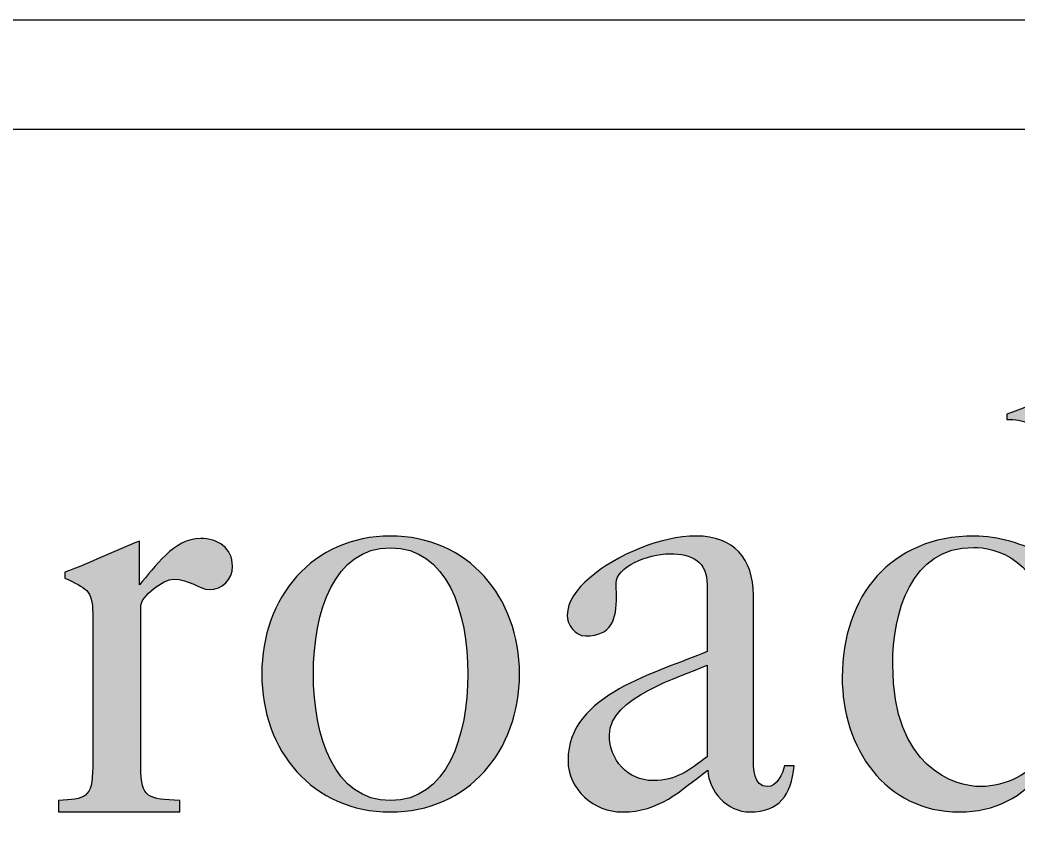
# Model space of a CAD drawing. Extents: x 0 to 420, y 0 to 297.
# Drawn here: x 395.86 to 404.66, y 100.54 to 107.65 of the extents above; entities that cross this region are included whole.
import ezdxf
from ezdxf.enums import TextEntityAlignment as Align

# ---------------------------------------------------------------- set-up
doc = ezdxf.new("R2010")
doc.units = 0
doc.layers.get('0').update_dxf_attribs({"linetype": 'CONTINUOUS'})
for name, color, linetype in [('TBLK18', 4, 'CONTINUOUS'), ('TBLK25', 1, 'CONTINUOUS'), ('TBLK35', 3, 'CONTINUOUS'), ('TBLK50', 7, 'CONTINUOUS')]:
    doc.layers.add(name, color=color, linetype=linetype)
doc.styles.add('ISO', font='iso3098b.shx')

# ---------------------------------------------------------------- blocks, each defined once
blk = doc.blocks.new('MR logo')
at = {"layer": 'TBLK18'}
h = blk.add_hatch(color=256, dxfattribs=at)
edge = h.paths.add_edge_path(flags=16)
edge.add_spline(control_points=[(45.623, -9.558), (45.623, -8.212), (44.68, -8.03), (44.347, -8.03), (44.347, -8.03), (43.227, -8.03), (42.919, -9.193), (42.919, -10.099), (42.919, -10.099), (42.919, -11.917), (44.013, -12.25), (44.472, -12.25), (44.472, -12.25), (44.925, -12.25), (45.321, -12.017), (45.623, -11.697), (45.623, -11.697), (45.623, -11.697), (45.623, -9.558), (45.623, -9.558)], knot_values=[0, 0, 0, 0, 0.2, 0.2, 0.2, 0.2, 0.4, 0.4, 0.4, 0.4, 0.6, 0.6, 0.6, 0.6, 0.8, 0.8, 0.8, 0.8, 1, 1, 1, 1], degree=3, periodic=0)
edge = h.paths.add_edge_path()
edge.add_spline(control_points=[(45.601, -6.471), (45.601, -6.226), (45.607, -5.975), (45.33, -5.849), (45.33, -5.849), (45.192, -5.786), (45.085, -5.773), (44.934, -5.773), (44.934, -5.773), (44.934, -5.773), (44.934, -5.679), (44.934, -5.679), (44.934, -5.679), (45.45, -5.497), (45.928, -5.258), (46.443, -5.088), (46.443, -5.088), (46.443, -5.088), (46.443, -12.044), (46.443, -12.044), (46.443, -12.044), (46.443, -12.044), (47.003, -12.213), (47.003, -12.213), (47.003, -12.213), (47.003, -12.213), (47.003, -12.289), (47.003, -12.289), (47.003, -12.289), (47.003, -12.289), (45.601, -12.698), (45.601, -12.698), (45.601, -12.698), (45.601, -12.698), (45.601, -11.962), (45.601, -11.962), (45.601, -11.962), (45.601, -11.962), (45.576, -11.962), (45.576, -11.962), (45.576, -11.962), (45.211, -12.44), (44.72, -12.698), (44.098, -12.698), (44.098, -12.698), (42.771, -12.698), (42.028, -11.553), (42.028, -10.32), (42.028, -10.32), (42.028, -8.893), (42.884, -7.83), (44.355, -7.83), (44.355, -7.83), (44.783, -7.83), (45.198, -7.968), (45.601, -8.163), (45.601, -8.163), (45.601, -8.163), (45.601, -6.471), (45.601, -6.471)], knot_values=[0, 0, 0, 0, 0.066667, 0.066667, 0.066667, 0.066667, 0.133333, 0.133333, 0.133333, 0.133333, 0.2, 0.2, 0.2, 0.2, 0.266667, 0.266667, 0.266667, 0.266667, 0.333333, 0.333333, 0.333333, 0.333333, 0.4, 0.4, 0.4, 0.4, 0.466667, 0.466667, 0.466667, 0.466667, 0.533333, 0.533333, 0.533333, 0.533333, 0.6, 0.6, 0.6, 0.6, 0.666667, 0.666667, 0.666667, 0.666667, 0.733333, 0.733333, 0.733333, 0.733333, 0.8, 0.8, 0.8, 0.8, 0.866667, 0.866667, 0.866667, 0.866667, 0.933333, 0.933333, 0.933333, 0.933333, 1, 1, 1, 1], degree=3, periodic=0)
h = blk.add_hatch(color=256, dxfattribs=at)
edge = h.paths.add_edge_path()
edge.add_spline(control_points=[(28.205, -12.698), (28.205, -12.698), (28.205, -12.497), (28.205, -12.497), (28.205, -12.497), (28.67, -12.465), (28.808, -12.465), (28.808, -11.905), (28.808, -11.905), (28.808, -11.905), (28.808, -9.195), (28.808, -9.195), (28.808, -9.195), (28.808, -8.773), (28.689, -8.754), (28.318, -8.572), (28.318, -8.572), (28.318, -8.572), (28.318, -8.465), (28.318, -8.465), (28.318, -8.465), (28.764, -8.314), (29.192, -8.088), (29.632, -7.918), (29.632, -7.918), (29.632, -7.918), (29.632, -8.692), (29.632, -8.692), (29.632, -8.692), (29.903, -8.377), (30.242, -7.874), (30.708, -7.874), (30.708, -7.874), (31.016, -7.874), (31.274, -8.037), (31.274, -8.364), (31.274, -8.364), (31.274, -8.603), (31.091, -8.773), (30.865, -8.773), (30.865, -8.773), (30.695, -8.773), (30.513, -8.591), (30.236, -8.591), (30.236, -8.591), (30.054, -8.591), (29.657, -8.893), (29.657, -9.063), (29.657, -9.063), (29.657, -9.063), (29.657, -11.905), (29.657, -11.905), (29.657, -11.905), (29.657, -12.465), (29.796, -12.465), (30.343, -12.497), (30.343, -12.497), (30.343, -12.497), (30.343, -12.698), (30.343, -12.698), (30.343, -12.698), (30.343, -12.698), (28.205, -12.698), (28.205, -12.698)], knot_values=[0, 0, 0, 0, 0.0625, 0.0625, 0.0625, 0.0625, 0.125, 0.125, 0.125, 0.125, 0.1875, 0.1875, 0.1875, 0.1875, 0.25, 0.25, 0.25, 0.25, 0.3125, 0.3125, 0.3125, 0.3125, 0.375, 0.375, 0.375, 0.375, 0.4375, 0.4375, 0.4375, 0.4375, 0.5, 0.5, 0.5, 0.5, 0.5625, 0.5625, 0.5625, 0.5625, 0.625, 0.625, 0.625, 0.625, 0.6875, 0.6875, 0.6875, 0.6875, 0.75, 0.75, 0.75, 0.75, 0.8125, 0.8125, 0.8125, 0.8125, 0.875, 0.875, 0.875, 0.875, 0.9375, 0.9375, 0.9375, 0.9375, 1, 1, 1, 1], degree=3, periodic=0)
h = blk.add_hatch(color=256, dxfattribs=at)
edge = h.paths.add_edge_path(flags=16)
edge.add_spline(control_points=[(34.06, -8.037), (33.066, -8.037), (32.701, -9.169), (32.701, -10.264), (32.701, -10.264), (32.701, -11.358), (33.066, -12.497), (34.06, -12.497), (34.06, -12.497), (35.06, -12.497), (35.425, -11.358), (35.425, -10.264), (35.425, -10.264), (35.425, -9.169), (35.06, -8.037), (34.06, -8.037)], knot_values=[0, 0, 0, 0, 0.25, 0.25, 0.25, 0.25, 0.5, 0.5, 0.5, 0.5, 0.75, 0.75, 0.75, 0.75, 1, 1, 1, 1], degree=3, periodic=0)
edge = h.paths.add_edge_path()
edge.add_spline(control_points=[(34.06, -12.698), (32.689, -12.698), (31.79, -11.616), (31.79, -10.264), (31.79, -10.264), (31.79, -8.912), (32.689, -7.83), (34.06, -7.83), (34.06, -7.83), (35.431, -7.83), (36.337, -8.912), (36.337, -10.264), (36.337, -10.264), (36.337, -11.616), (35.431, -12.698), (34.06, -12.698)], knot_values=[0, 0, 0, 0, 0.25, 0.25, 0.25, 0.25, 0.5, 0.5, 0.5, 0.5, 0.75, 0.75, 0.75, 0.75, 1, 1, 1, 1], degree=3, periodic=0)
h = blk.add_hatch(color=256, dxfattribs=at)
edge = h.paths.add_edge_path(flags=16)
edge.add_spline(control_points=[(39.645, -10.107), (39.167, -10.32), (37.922, -10.673), (37.922, -11.339), (37.922, -11.339), (37.922, -11.779), (38.242, -12.144), (38.695, -12.144), (38.695, -12.144), (39.098, -12.144), (39.337, -11.962), (39.645, -11.723), (39.645, -11.723), (39.645, -11.723), (39.645, -10.107), (39.645, -10.107)], knot_values=[0, 0, 0, 0, 0.25, 0.25, 0.25, 0.25, 0.5, 0.5, 0.5, 0.5, 0.75, 0.75, 0.75, 0.75, 1, 1, 1, 1], degree=3, periodic=0)
edge = h.paths.add_edge_path()
edge.add_spline(control_points=[(39.645, -8.698), (39.645, -8.27), (39.381, -8.144), (38.984, -8.144), (38.984, -8.144), (38.594, -8.144), (38.041, -8.377), (38.041, -8.66), (38.041, -8.66), (38.041, -8.723), (38.047, -8.786), (38.047, -8.893), (38.047, -8.893), (38.047, -9.302), (37.966, -9.591), (37.5, -9.591), (37.5, -9.591), (37.311, -9.591), (37.179, -9.396), (37.179, -9.226), (37.179, -9.226), (37.179, -8.987), (37.343, -8.767), (37.569, -8.572), (37.569, -8.572), (38.047, -8.163), (38.821, -7.83), (39.456, -7.83), (39.456, -7.83), (40.11, -7.83), (40.462, -8.226), (40.462, -8.874), (40.462, -8.874), (40.462, -8.874), (40.462, -11.742), (40.462, -11.742), (40.462, -11.742), (40.462, -11.924), (40.462, -12.251), (40.708, -12.251), (40.708, -12.251), (40.877, -12.251), (40.978, -12.025), (41.01, -11.886), (41.01, -11.886), (41.01, -11.886), (41.179, -11.886), (41.179, -11.886), (41.179, -11.886), (41.129, -12.402), (40.915, -12.698), (40.4, -12.698), (40.4, -12.698), (40.003, -12.698), (39.67, -12.333), (39.657, -11.962), (39.657, -11.962), (39.154, -12.333), (38.808, -12.698), (38.148, -12.698), (38.148, -12.698), (37.651, -12.698), (37.192, -12.302), (37.192, -11.786), (37.192, -11.786), (37.192, -10.61), (38.777, -10.245), (39.645, -9.868), (39.645, -9.868), (39.645, -9.868), (39.645, -8.698), (39.645, -8.698)], knot_values=[0, 0, 0, 0, 0.055556, 0.055556, 0.055556, 0.055556, 0.111111, 0.111111, 0.111111, 0.111111, 0.166667, 0.166667, 0.166667, 0.166667, 0.222222, 0.222222, 0.222222, 0.222222, 0.277778, 0.277778, 0.277778, 0.277778, 0.333333, 0.333333, 0.333333, 0.333333, 0.388889, 0.388889, 0.388889, 0.388889, 0.444444, 0.444444, 0.444444, 0.444444, 0.5, 0.5, 0.5, 0.5, 0.555556, 0.555556, 0.555556, 0.555556, 0.611111, 0.611111, 0.611111, 0.611111, 0.666667, 0.666667, 0.666667, 0.666667, 0.722222, 0.722222, 0.722222, 0.722222, 0.777778, 0.777778, 0.777778, 0.777778, 0.833333, 0.833333, 0.833333, 0.833333, 0.888889, 0.888889, 0.888889, 0.888889, 0.944444, 0.944444, 0.944444, 0.944444, 1, 1, 1, 1], degree=3, periodic=0)
for points, knots in [([(45.601, -6.471), (45.601, -6.226), (45.607, -5.975), (45.33, -5.849), (45.33, -5.849), (45.192, -5.786), (45.085, -5.773), (44.934, -5.773), (44.934, -5.773), (44.934, -5.773), (44.934, -5.679), (44.934, -5.679), (44.934, -5.679), (45.45, -5.497), (45.928, -5.258), (46.443, -5.088), (46.443, -5.088), (46.443, -5.088), (46.443, -12.044), (46.443, -12.044), (46.443, -12.044), (46.443, -12.044), (47.003, -12.213), (47.003, -12.213), (47.003, -12.213), (47.003, -12.213), (47.003, -12.289), (47.003, -12.289), (47.003, -12.289), (47.003, -12.289), (45.601, -12.698), (45.601, -12.698), (45.601, -12.698), (45.601, -12.698), (45.601, -11.962), (45.601, -11.962), (45.601, -11.962), (45.601, -11.962), (45.576, -11.962), (45.576, -11.962), (45.576, -11.962), (45.211, -12.44), (44.72, -12.698), (44.098, -12.698), (44.098, -12.698), (42.771, -12.698), (42.028, -11.553), (42.028, -10.32), (42.028, -10.32), (42.028, -8.893), (42.884, -7.83), (44.355, -7.83), (44.355, -7.83), (44.783, -7.83), (45.198, -7.968), (45.601, -8.163), (45.601, -8.163), (45.601, -8.163), (45.601, -6.471), (45.601, -6.471)], [0, 0, 0, 0, 0.066667, 0.066667, 0.066667, 0.066667, 0.133333, 0.133333, 0.133333, 0.133333, 0.2, 0.2, 0.2, 0.2, 0.266667, 0.266667, 0.266667, 0.266667, 0.333333, 0.333333, 0.333333, 0.333333, 0.4, 0.4, 0.4, 0.4, 0.466667, 0.466667, 0.466667, 0.466667, 0.533333, 0.533333, 0.533333, 0.533333, 0.6, 0.6, 0.6, 0.6, 0.666667, 0.666667, 0.666667, 0.666667, 0.733333, 0.733333, 0.733333, 0.733333, 0.8, 0.8, 0.8, 0.8, 0.866667, 0.866667, 0.866667, 0.866667, 0.933333, 0.933333, 0.933333, 0.933333, 1, 1, 1, 1]), ([(28.205, -12.698), (28.205, -12.698), (28.205, -12.497), (28.205, -12.497), (28.205, -12.497), (28.67, -12.465), (28.808, -12.465), (28.808, -11.905), (28.808, -11.905), (28.808, -11.905), (28.808, -9.195), (28.808, -9.195), (28.808, -9.195), (28.808, -8.773), (28.689, -8.754), (28.318, -8.572), (28.318, -8.572), (28.318, -8.572), (28.318, -8.465), (28.318, -8.465), (28.318, -8.465), (28.764, -8.314), (29.192, -8.088), (29.632, -7.918), (29.632, -7.918), (29.632, -7.918), (29.632, -8.692), (29.632, -8.692), (29.632, -8.692), (29.903, -8.377), (30.242, -7.874), (30.708, -7.874), (30.708, -7.874), (31.016, -7.874), (31.274, -8.037), (31.274, -8.364), (31.274, -8.364), (31.274, -8.603), (31.091, -8.773), (30.865, -8.773), (30.865, -8.773), (30.695, -8.773), (30.513, -8.591), (30.236, -8.591), (30.236, -8.591), (30.054, -8.591), (29.657, -8.893), (29.657, -9.063), (29.657, -9.063), (29.657, -9.063), (29.657, -11.905), (29.657, -11.905), (29.657, -11.905), (29.657, -12.465), (29.796, -12.465), (30.343, -12.497), (30.343, -12.497), (30.343, -12.497), (30.343, -12.698), (30.343, -12.698), (30.343, -12.698), (30.343, -12.698), (28.205, -12.698), (28.205, -12.698)], [0, 0, 0, 0, 0.0625, 0.0625, 0.0625, 0.0625, 0.125, 0.125, 0.125, 0.125, 0.1875, 0.1875, 0.1875, 0.1875, 0.25, 0.25, 0.25, 0.25, 0.3125, 0.3125, 0.3125, 0.3125, 0.375, 0.375, 0.375, 0.375, 0.4375, 0.4375, 0.4375, 0.4375, 0.5, 0.5, 0.5, 0.5, 0.5625, 0.5625, 0.5625, 0.5625, 0.625, 0.625, 0.625, 0.625, 0.6875, 0.6875, 0.6875, 0.6875, 0.75, 0.75, 0.75, 0.75, 0.8125, 0.8125, 0.8125, 0.8125, 0.875, 0.875, 0.875, 0.875, 0.9375, 0.9375, 0.9375, 0.9375, 1, 1, 1, 1]), ([(34.06, -12.698), (32.689, -12.698), (31.79, -11.616), (31.79, -10.264), (31.79, -10.264), (31.79, -8.912), (32.689, -7.83), (34.06, -7.83), (34.06, -7.83), (35.431, -7.83), (36.337, -8.912), (36.337, -10.264), (36.337, -10.264), (36.337, -11.616), (35.431, -12.698), (34.06, -12.698)], [0, 0, 0, 0, 0.25, 0.25, 0.25, 0.25, 0.5, 0.5, 0.5, 0.5, 0.75, 0.75, 0.75, 0.75, 1, 1, 1, 1]), ([(39.645, -8.698), (39.645, -8.27), (39.381, -8.144), (38.984, -8.144), (38.984, -8.144), (38.594, -8.144), (38.041, -8.377), (38.041, -8.66), (38.041, -8.66), (38.041, -8.723), (38.047, -8.786), (38.047, -8.893), (38.047, -8.893), (38.047, -9.302), (37.966, -9.591), (37.5, -9.591), (37.5, -9.591), (37.311, -9.591), (37.179, -9.396), (37.179, -9.226), (37.179, -9.226), (37.179, -8.987), (37.343, -8.767), (37.569, -8.572), (37.569, -8.572), (38.047, -8.163), (38.821, -7.83), (39.456, -7.83), (39.456, -7.83), (40.11, -7.83), (40.462, -8.226), (40.462, -8.874), (40.462, -8.874), (40.462, -8.874), (40.462, -11.742), (40.462, -11.742), (40.462, -11.742), (40.462, -11.924), (40.462, -12.251), (40.708, -12.251), (40.708, -12.251), (40.877, -12.251), (40.978, -12.025), (41.01, -11.886), (41.01, -11.886), (41.01, -11.886), (41.179, -11.886), (41.179, -11.886), (41.179, -11.886), (41.129, -12.402), (40.915, -12.698), (40.4, -12.698), (40.4, -12.698), (40.003, -12.698), (39.67, -12.333), (39.657, -11.962), (39.657, -11.962), (39.154, -12.333), (38.808, -12.698), (38.148, -12.698), (38.148, -12.698), (37.651, -12.698), (37.192, -12.302), (37.192, -11.786), (37.192, -11.786), (37.192, -10.61), (38.777, -10.245), (39.645, -9.868), (39.645, -9.868), (39.645, -9.868), (39.645, -8.698), (39.645, -8.698)], [0, 0, 0, 0, 0.055556, 0.055556, 0.055556, 0.055556, 0.111111, 0.111111, 0.111111, 0.111111, 0.166667, 0.166667, 0.166667, 0.166667, 0.222222, 0.222222, 0.222222, 0.222222, 0.277778, 0.277778, 0.277778, 0.277778, 0.333333, 0.333333, 0.333333, 0.333333, 0.388889, 0.388889, 0.388889, 0.388889, 0.444444, 0.444444, 0.444444, 0.444444, 0.5, 0.5, 0.5, 0.5, 0.555556, 0.555556, 0.555556, 0.555556, 0.611111, 0.611111, 0.611111, 0.611111, 0.666667, 0.666667, 0.666667, 0.666667, 0.722222, 0.722222, 0.722222, 0.722222, 0.777778, 0.777778, 0.777778, 0.777778, 0.833333, 0.833333, 0.833333, 0.833333, 0.888889, 0.888889, 0.888889, 0.888889, 0.944444, 0.944444, 0.944444, 0.944444, 1, 1, 1, 1]), ([(34.06, -8.037), (33.066, -8.037), (32.701, -9.169), (32.701, -10.264), (32.701, -10.264), (32.701, -11.358), (33.066, -12.497), (34.06, -12.497), (34.06, -12.497), (35.06, -12.497), (35.425, -11.358), (35.425, -10.264), (35.425, -10.264), (35.425, -9.169), (35.06, -8.037), (34.06, -8.037)], [0, 0, 0, 0, 0.25, 0.25, 0.25, 0.25, 0.5, 0.5, 0.5, 0.5, 0.75, 0.75, 0.75, 0.75, 1, 1, 1, 1]), ([(45.623, -9.558), (45.623, -8.212), (44.68, -8.03), (44.347, -8.03), (44.347, -8.03), (43.227, -8.03), (42.919, -9.193), (42.919, -10.099), (42.919, -10.099), (42.919, -11.917), (44.013, -12.25), (44.472, -12.25), (44.472, -12.25), (44.925, -12.25), (45.321, -12.017), (45.623, -11.697), (45.623, -11.697), (45.623, -11.697), (45.623, -9.558), (45.623, -9.558)], [0, 0, 0, 0, 0.2, 0.2, 0.2, 0.2, 0.4, 0.4, 0.4, 0.4, 0.6, 0.6, 0.6, 0.6, 0.8, 0.8, 0.8, 0.8, 1, 1, 1, 1]), ([(39.645, -10.107), (39.167, -10.32), (37.922, -10.673), (37.922, -11.339), (37.922, -11.339), (37.922, -11.779), (38.242, -12.144), (38.695, -12.144), (38.695, -12.144), (39.098, -12.144), (39.337, -11.962), (39.645, -11.723), (39.645, -11.723), (39.645, -11.723), (39.645, -10.107), (39.645, -10.107)], [0, 0, 0, 0, 0.25, 0.25, 0.25, 0.25, 0.5, 0.5, 0.5, 0.5, 0.75, 0.75, 0.75, 0.75, 1, 1, 1, 1])]:
    blk.add_open_spline(points, degree=3, knots=knots, dxfattribs=at)
blk = doc.blocks.new('a3_in_vtblk')
at = {"layer": 'TBLK35'}
blk.add_line((352.5, 107.6487), (410.5, 107.6487), dxfattribs=at)
at = {"layer": 'TBLK50'}
blk.add_lwpolyline([(409.5, 86.341), (409.5, 104.182, 0.414214), (407, 106.682), (356, 106.682, 0.414214), (353.5, 104.182), (353.5, 86.341, 0.414214), (356, 83.841), (407, 83.841, 0.414214)], format="xyb", close=True, dxfattribs=at)
at = {"xscale": 0.5, "yscale": 0.5}
blk.add_blockref('MR logo', (382.0948, 107.0118), dxfattribs=at)
at = {"layer": 'TBLK18', "style": 'ISO'}
for tag, p, height in [('GROUND_SURVEY_STD.', (381.8752, 126.1053), 1.8), ('SURVEY_CAPTURE_DATE', (381.9454, 122.6053), 1.8), ('MAPPING_SURVEY_STD.', (381.9454, 119.1053), 1.8), ('MAPPING_CAPTURE_DATE', (381.9454, 115.6053), 1.8), ('PROJECT_ZONE', (381.9454, 112.1053), 1.8), ('HEIGHT_DATUM', (381.9454, 108.6053), 1.8), ('CLIENT_STREET_NAME', (355.5138, 86.9408), 1.5), ('CLIENT_SUBURB_POSTCODE', (388.4876, 86.9408), 1.5), ('CLIENT_TELEPHONE_NO.', (368.3056, 84.6771), 1.5), ('CLIENT_FAX_NO.', (393.5552, 84.6771), 1.5), ('STREET_NAME', (355.5138, 62.0998), 1.5), ('SUBURB_POSTCODE', (388.4876, 62.0998), 1.5), ('TELEPHONE_NO.', (368.3056, 59.8361), 1.5), ('FAX_NO.', (393.5552, 59.8361), 1.5)]:
    blk.add_attdef(tag, p, '', height=height, dxfattribs=at)
for tag, p in [('CLIENT_MR_DIRECTORATE', (381.5, 92.9596)), ('MR_DIRECTORATE', (381.5, 68.1185))]:
    blk.add_attdef(tag, text='', height=1.5, dxfattribs=at).set_placement(p, align=Align.CENTER)
at = {"layer": 'TBLK25', "style": 'ISO'}
for tag, height, p in [('CLIENT_MR__BRANCH', 2, (381.5, 90.0399)), ('MR_BRANCH', 2, (381.5, 65.1989)), ('ROAD_SECTION', 1.75, (384.5, 29.1617)), ('SLK', 1.75, (384.5, 26.1075)), ('CHAINAGE', 1.75, (384.5, 19.2054))]:
    blk.add_attdef(tag, text='', height=height, dxfattribs=at).set_placement(p, align=Align.CENTER)
for tag, p, height in [('FILE_NUMBER', (371.7734, 54.2365), 2.5), ('DESIGNED_/_DRAWN', (371.7734, 49.4865), 2), ('VERIFIED', (371.7734, 44.4865), 2), ('APPROVED', (371.7734, 39.4865), 2), ('LOCAL_AUTHORITY', (370.4803, 16.7335), 1.25)]:
    blk.add_attdef(tag, p, '', height=height, dxfattribs=at)
at = {"layer": 'TBLK35', "style": 'ISO', "width": 0.9}
for tag, p in [('ROAD_PROJECT&NUMBER', (384.5, 32.2307)), ('DRAWING_DESCRIPTION', (384.5, 22.288))]:
    blk.add_attdef(tag, text='', height=2.5, dxfattribs=at).set_placement(p, align=Align.CENTER)
at = {"layer": 'TBLK50', "style": 'ISO'}
blk.add_attdef('MRWA_DRG_NUMBER', (356.2877, 6.0846), '', height=5, dxfattribs=at)

msp = doc.modelspace()

# ---------------------------------------------------------------- block references
at = {"color": 1}
msp.add_blockref('a3_in_vtblk', (0, 0), dxfattribs=at)

doc.saveas('drawing.dxf')
